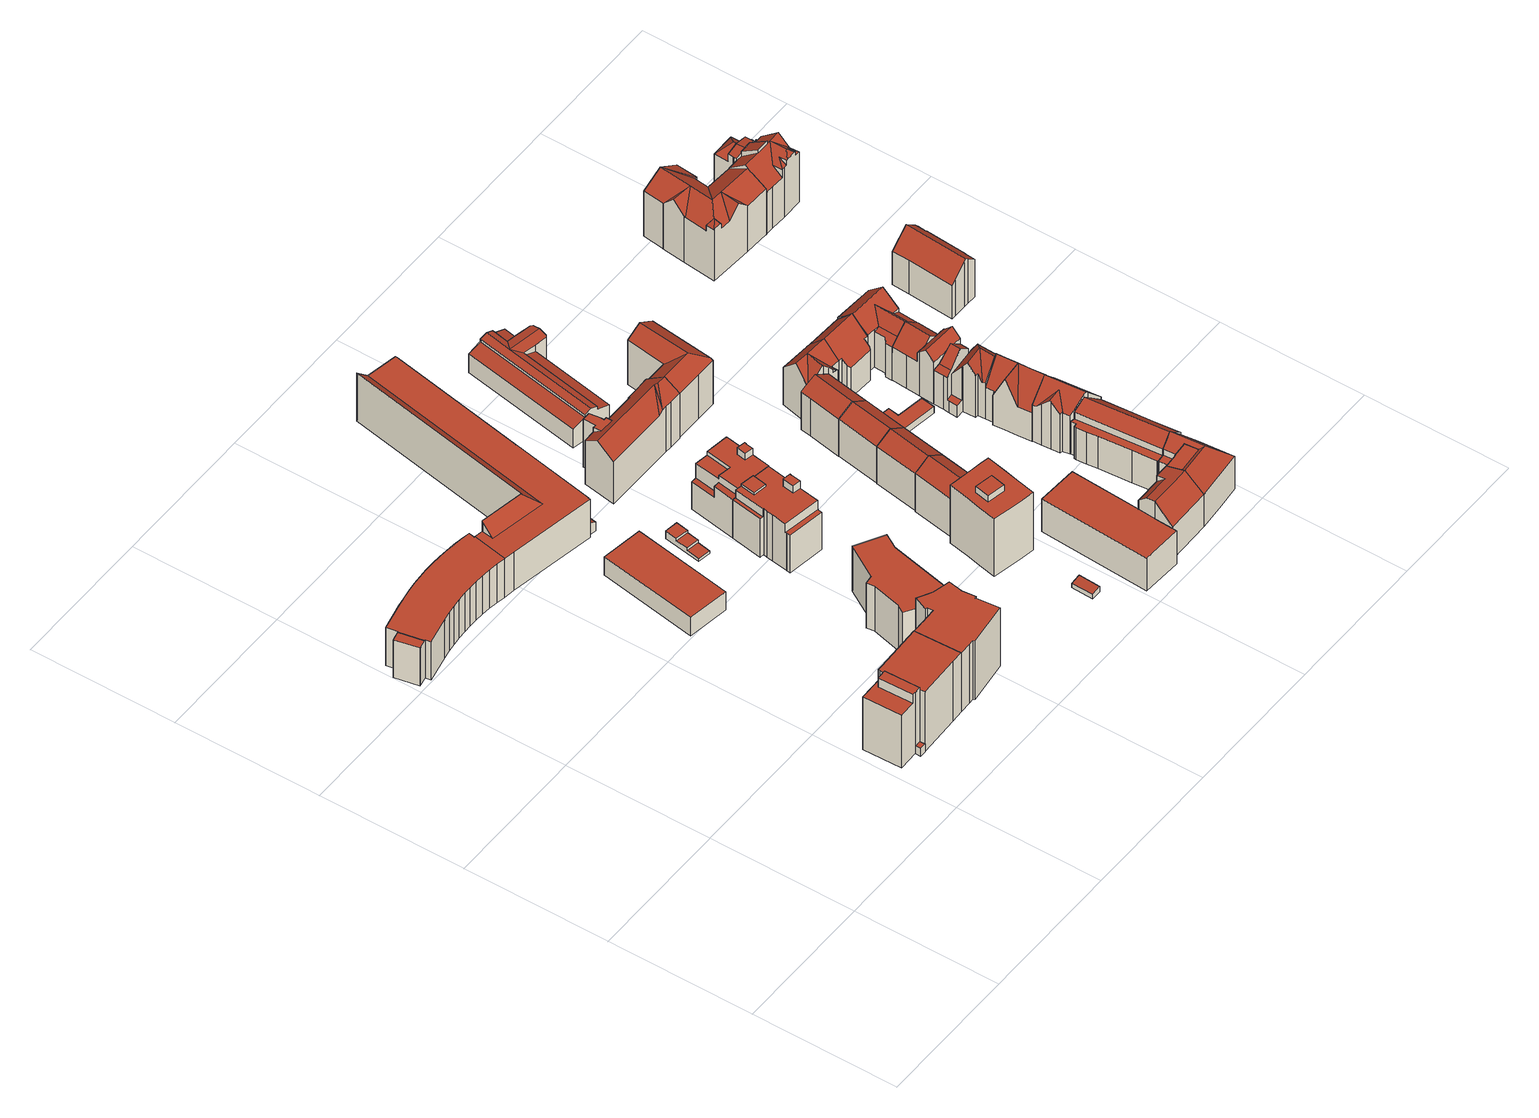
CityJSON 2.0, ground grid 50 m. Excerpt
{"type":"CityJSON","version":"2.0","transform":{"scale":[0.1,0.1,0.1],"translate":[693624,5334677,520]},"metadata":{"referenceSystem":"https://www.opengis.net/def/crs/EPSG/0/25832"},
"CityObjects":{
"building1":{"type":"Building","attributes":{"Gemeindeschluessel":"09162000","HoeheDach":"550.130","HoeheGrund":"525.342","Methode":"2000","NiedrigsteTraufeDesGebaeudes":"528.423","Geometrietyp2DReferenz":"3000","function":"31001_2000","roofType":"1000","measuredHeight":24.79},"geometry":[{"type":"MultiSurface","lod":"2","boundaries":[[[0,1,2,3,4,5]],[[6,7,8,3,2,9,10]],[[11,5,4,12]],[[0,5,11,13]],[[14,15,16,17]],[[17,16,18,7,6,19]],[[4,3,8,12]],[[18,16,15,20,1,0,13]],[[14,17,19,21,22,23]],[[1,20,23,22,9,2]],[[15,14,23,20]],[[21,10,9,22]],[[18,13,11,12,8,7]],[[19,6,10,21]]],"semantics":{"surfaces":[{"type":"WallSurface"},{"type":"RoofSurface"},{"type":"GroundSurface"}],"values":[0,1,1,0,0,0,0,2,1,0,0,0,0,0]}}]},
"building2":{"type":"Building","attributes":{"Gemeindeschluessel":"09162000","HoeheDach":"549.373","HoeheGrund":"525.490","Methode":"1000","NiedrigsteTraufeDesGebaeudes":"549.373","Geometrietyp2DReferenz":"3000","function":"31001_9998","roofType":"1000","measuredHeight":23.88,"storeysAboveGround":8},"geometry":[{"type":"MultiSurface","lod":"2","boundaries":[[[24,25,26,27]],[[28,29,25,24]],[[30,31,32,33]],[[33,32,34,35]],[[27,26,36,37]],[[37,36,31,30]],[[28,24,27,37,30,33,35,38]],[[39,34,32,31,36,26,25,29]],[[38,39,29,28]],[[35,34,39,38]]],"semantics":{"surfaces":[{"type":"WallSurface"},{"type":"GroundSurface"},{"type":"RoofSurface"}],"values":[0,0,0,0,0,0,1,2,0,0]}}]},
"building3":{"type":"Building","attributes":{"Gemeindeschluessel":"09162000","HoeheDach":"549.180","HoeheGrund":"525.632","Methode":"2000","NiedrigsteTraufeDesGebaeudes":"549.180","Geometrietyp2DReferenz":"3000","function":"31001_9998","roofType":"1000","measuredHeight":23.55,"storeysAboveGround":8},"geometry":[{"type":"MultiSurface","lod":"2","boundaries":[[[40,41,42,43]],[[44,45,46,47]],[[48,49,50,51]],[[52,53,54,55]],[[56,57,45,44]],[[58,59,60,61]],[[62,63,53,52]],[[64,65,66,67]],[[50,49,68,42,41,54,53,63,69,70,71,60,59,66,65,46,45,57,72]],[[73,56,44,47,64,67,58,61,74,75,76,62,52,55,40,43,77,48,51]],[[67,66,59,58]],[[43,42,68,77]],[[73,72,57,56]],[[61,60,71,74]],[[47,46,65,64]],[[74,71,70,75]],[[77,68,49,48]],[[75,70,69,76]],[[55,54,41,40]],[[76,69,63,62]],[[51,50,72,73]]],"semantics":{"surfaces":[{"type":"WallSurface"},{"type":"RoofSurface"},{"type":"GroundSurface"}],"values":[0,0,0,0,0,0,0,0,1,2,0,0,0,0,0,0,0,0,0,0,0]}}]},
"building4":{"type":"Building","attributes":{"Gemeindeschluessel":"09162000","HoeheDach":"531.996","HoeheGrund":"524.615","Methode":"1000","NiedrigsteTraufeDesGebaeudes":"531.996","Geometrietyp2DReferenz":"3000","function":"31001_3051","roofType":"1000","measuredHeight":7.38,"storeysAboveGround":2},"geometry":[{"type":"MultiSurface","lod":"2","boundaries":[[[78,79,80,81]],[[78,81,82,83]],[[81,80,84,82]],[[85,84,80,79]],[[83,85,79,78]],[[82,84,85,83]]],"semantics":{"surfaces":[{"type":"WallSurface"},{"type":"GroundSurface"},{"type":"RoofSurface"}],"values":[0,1,0,2,0,0]}}]},
"building5":{"type":"Building","attributes":{"Gemeindeschluessel":"09162000","HoeheDach":"539.828","HoeheGrund":"520.180","Methode":"2000","NiedrigsteTraufeDesGebaeudes":"523.780","Geometrietyp2DReferenz":"3000","function":"31001_3051","roofType":"1000","measuredHeight":19.65,"storeysAboveGround":2},"geometry":[{"type":"MultiSurface","lod":"2","boundaries":[[[86,87,88,89]],[[90,91,92,93]],[[94,95,96,97]],[[98,99,100,101,102,103,104,105,106,107,108,109,110,94,97,111,112,113,114,115,116,117,118,119,120,121,90,93,122,123,124,125,126,127,128,129,130,131,132,133,134,135,136,137,138,139]],[[97,96,140,111]],[[108,141,142,109]],[[127,143,144,128]],[[109,142,145,110]],[[100,87,86,101]],[[136,135,146,147,148]],[[149,150,151,152,153]],[[128,144,154,129]],[[107,155,141,108]],[[106,156,155,107]],[[121,157,91,90]],[[100,99,158,159,88,87]],[[131,160,161,132]],[[126,162,143,127]],[[163,164,165,166,167,168,169,159,158,170,171,148,147,149,153]],[[163,152,151,133,132,161,164]],[[105,104,166,165,172]],[[173,174,175,176,177,178,179,140,96,95,145,142,141,155,156,172,165,164,161,160,180,154,144,143,162,181,182,183,184,92,91,157]],[[185,175,174,186]],[[187,171,170,188]],[[88,159,169,89]],[[93,92,184,122]],[[124,182,181,125]],[[122,184,183,123]],[[149,147,146,189,150]],[[129,154,180,130]],[[138,190,191,139]],[[98,170,158,99]],[[103,167,166,104]],[[136,148,171,137]],[[114,177,176,115]],[[192,193,185,186,194,195]],[[123,183,182,124]],[[105,172,156,106]],[[153,152,163]],[[112,179,178,113]],[[138,137,171,187,190]],[[102,101,86,89,169,168]],[[102,168,167,103]],[[130,180,160,131]],[[116,115,176,175,185,193]],[[116,193,192,117]],[[113,178,177,114]],[[120,119,194,186,174,173]],[[120,173,157,121]],[[98,139,191,188,170]],[[111,140,179,112]],[[125,181,162,126]],[[191,190,187,188]],[[117,192,195,118]],[[118,195,194,119]],[[134,189,146,135]],[[110,145,95,94]],[[134,133,151,150,189]]],"semantics":{"surfaces":[{"type":"RoofSurface"},{"type":"WallSurface"},{"type":"GroundSurface"}],"values":[0,1,1,2,1,1,1,1,1,1,0,1,1,1,1,1,1,1,0,1,1,0,1,1,1,1,1,1,0,1,1,1,1,1,1,0,1,1,1,1,1,1,1,1,1,1,1,1,1,1,1,1,0,1,1,1,1,1]}}]},
"building6":{"type":"Building","attributes":{"Gemeindeschluessel":"09162000","HoeheDach":"543.840","HoeheGrund":"525.700","Methode":"2000","NiedrigsteTraufeDesGebaeudes":"543.840","Geometrietyp2DReferenz":"3000","function":"31001_9998","roofType":"1000","measuredHeight":18.14,"storeysAboveGround":6},"geometry":[{"type":"MultiSurface","lod":"2","boundaries":[[[196,197,198,199]],[[200,201,202,203]],[[204,205,206,207]],[[208,209,210,211]],[[212,213,209,208]],[[214,215,216,217]],[[218,219,205,204]],[[220,221,222,223]],[[205,219,222,221,202,201,216,215,198,197,224,210,209,213,206]],[[225,224,197,196]],[[199,198,215,214]],[[223,222,219,218]],[[211,210,224,225]],[[207,212,208,211,225,196,199,214,217,200,203,220,223,218,204]],[[217,216,201,200]],[[207,206,213,212]],[[203,202,221,220]]],"semantics":{"surfaces":[{"type":"WallSurface"},{"type":"RoofSurface"},{"type":"GroundSurface"}],"values":[0,0,0,0,0,0,0,0,1,0,0,0,0,2,0,0,0]}}]},
"building7":{"type":"Building","attributes":{"Gemeindeschluessel":"09162000","HoeheDach":"528.250","HoeheGrund":"525.239","Methode":"2000","NiedrigsteTraufeDesGebaeudes":"526.250","Geometrietyp2DReferenz":"3000","function":"31001_2000","roofType":"1000","measuredHeight":3.01},"geometry":[{"type":"MultiSurface","lod":"2","boundaries":[[[226,227,228,229,230,231]],[[232,233,234,235]],[[229,228,236,237]],[[238,239,240,235,234,241,237,236]],[[230,229,237,241]],[[242,226,231,233,232,243]],[[226,242,239,238,227]],[[243,232,235,240]],[[233,231,230,241,234]],[[242,243,240,239]],[[238,236,228,227]]],"semantics":{"surfaces":[{"type":"WallSurface"},{"type":"RoofSurface"},{"type":"GroundSurface"}],"values":[0,0,1,0,0,0,2,1,1,0,0]}}]},
"building8":{"type":"Building","attributes":{"Gemeindeschluessel":"09162000","HoeheDach":"547.109","HoeheGrund":"525.512","Methode":"2000","NiedrigsteTraufeDesGebaeudes":"540.600","Geometrietyp2DReferenz":"3000","function":"31001_9998","roofType":"1000","measuredHeight":21.6,"storeysAboveGround":6},"geometry":[{"type":"MultiSurface","lod":"2","boundaries":[[[244,245,246,247]],[[248,249,250,251]],[[252,253,254,255,256,257]],[[258,259,260,261]],[[251,250,262,263]],[[252,257,264,265]],[[255,254,266,267,260,259,268,269,270,271,272,273,248,251,263,274]],[[275,276,277,278]],[[268,279,280,269]],[[281,246,245,282]],[[247,283,284,244]],[[285,286,281,282,287]],[[288,289,290,291]],[[255,274,292,256]],[[282,245,244,284,272,271,293,287]],[[292,264,257,256]],[[286,285,294,295,275,278,288,291,296,297,253,252,265,298]],[[279,287,293,299,280]],[[269,280,299,270]],[[276,300,301,258,261,290,289,277]],[[295,300,276,275]],[[278,277,289,288]],[[270,299,293,271]],[[273,302,249,248]],[[296,291,290,261,260,267]],[[296,267,266,297]],[[272,284,283,298,265,264,292,274,263,262,302,273]],[[297,266,254,253]],[[286,298,283,247,246,281]],[[294,301,300,295]],[[249,302,262,250]],[[294,285,287,279,268,259,258,301]]],"semantics":{"surfaces":[{"type":"WallSurface"},{"type":"RoofSurface"},{"type":"GroundSurface"}],"values":[0,0,0,0,0,0,1,0,0,1,1,0,0,0,0,1,2,1,0,1,0,0,0,0,0,0,0,0,0,0,1,0]}}]},
"building9":{"type":"Building","attributes":{"Gemeindeschluessel":"09162000","HoeheDach":"546.950","HoeheGrund":"525.569","Methode":"2000","NiedrigsteTraufeDesGebaeudes":"536.576","Geometrietyp2DReferenz":"3000","function":"31001_9998","roofType":"1000","measuredHeight":21.38,"storeysAboveGround":6},"geometry":[{"type":"MultiSurface","lod":"2","boundaries":[[[303,304,305,306,307,308]],[[309,310,311,312,313,314]],[[315,316,317,318]],[[319,320,321,322,323,304,303,324,325,326,327,328]],[[329,314,313,330]],[[331,332,333,334]],[[335,336,306,305]],[[337,338,339,340,308,307]],[[328,327,341,342,331,334]],[[333,319,328,334]],[[336,335,343,344,345,346,338,337]],[[345,344,316,315]],[[283,347,348,349]],[[331,342,350,312,311,332]],[[326,325,339,338,346,318,317,351]],[[320,319,333,332,311,310]],[[330,313,312,350]],[[352,353,354,355,329,330,350,342,341,351,317,316,344,343]],[[348,353,352,349]],[[303,308,340,324]],[[321,320,310,309,355,354]],[[322,347,283,323]],[[304,323,283,349,352,343,335,305]],[[315,318,346,345]],[[326,351,341,327]],[[307,306,336,337]],[[324,340,339,325]],[[355,309,314,329]],[[322,321,354,353,348,347]]],"semantics":{"surfaces":[{"type":"WallSurface"},{"type":"RoofSurface"},{"type":"GroundSurface"}],"values":[0,1,0,2,0,1,1,1,0,0,0,0,1,0,0,0,0,1,0,0,0,0,0,1,0,0,0,0,0]}}]},
"building10":{"type":"Building","attributes":{"Gemeindeschluessel":"09162000","HoeheDach":"527.846","HoeheGrund":"525.524","Methode":"1000","NiedrigsteTraufeDesGebaeudes":"527.204","Geometrietyp2DReferenz":"3000","function":"31001_2000","roofType":"2100","measuredHeight":2.32},"geometry":[{"type":"MultiSurface","lod":"2","boundaries":[[[356,357,358,359]],[[360,361,362,363]],[[363,362,357,356]],[[359,358,361,360]],[[357,362,361,358]],[[359,360,363,356]]],"semantics":{"surfaces":[{"type":"WallSurface"},{"type":"RoofSurface"},{"type":"GroundSurface"}],"values":[0,0,0,0,1,2]}}]},
"building11":{"type":"Building","attributes":{"Gemeindeschluessel":"09162000","HoeheDach":"552.301","HoeheGrund":"526.650","Methode":"2000","NiedrigsteTraufeDesGebaeudes":"549.890","Geometrietyp2DReferenz":"3000","function":"31001_1000","roofType":"1000","measuredHeight":25.65,"storeysAboveGround":8},"geometry":[{"type":"MultiSurface","lod":"2","boundaries":[[[364,365,366,367]],[[368,369,366,365]],[[370,371,372,373,374,375,376,377,378,379,380,381,382,383,384],[367,385,386,364]],[[387,388,389,372,371,370,384,390]],[[367,366,369,385]],[[384,383,382,381,391,392,393,390]],[[386,368,365,364]],[[385,369,368,386]],[[377,376,394,395,396,378]],[[397,398,389,388,387,390,393,392,391,399,400,396,395,394,401]],[[379,378,396,400,399,380]],[[389,398,397,401,375,374,373,372]],[[391,381,380,399]],[[394,376,375,401]]],"semantics":{"surfaces":[{"type":"WallSurface"},{"type":"RoofSurface"},{"type":"GroundSurface"}],"values":[0,1,1,0,0,0,0,0,0,2,0,0,0,0]}}]},
"building12":{"type":"Building","attributes":{"Gemeindeschluessel":"09162000","HoeheDach":"546.630","HoeheGrund":"524.830","Methode":"2000","NiedrigsteTraufeDesGebaeudes":"541.888","Geometrietyp2DReferenz":"3000","function":"31001_1000","roofType":"3100","measuredHeight":21.8,"storeysAboveGround":5},"geometry":[{"type":"MultiSurface","lod":"2","boundaries":[[[402,403,404,405]],[[406,407,408,409,410,411,412]],[[413,412,411,414]],[[415,416,417,418,419,420]],[[421,422,423,424,425,420,419,426,427,428,429,413,414,430,431]],[[410,414,411]],[[415,420,425,432]],[[433,434,417,416]],[[408,435,436,431,430,409]],[[421,431,436,437,438]],[[409,430,414,410]],[[439,435,408,407]],[[440,424,423,441]],[[437,436,435,439]],[[405,404,442,443]],[[437,439,407,406,444,402,405,443,433,416,415,432,440,441,445,438]],[[427,446,428]],[[419,418,426]],[[402,444,429,428,446,403]],[[441,423,422,445]],[[432,425,424,440]],[[426,418,417,434,442,404,403,446,427]],[[445,422,421,438]],[[443,442,434,433]],[[444,406,412,413,429]]],"semantics":{"surfaces":[{"type":"WallSurface"},{"type":"RoofSurface"},{"type":"GroundSurface"}],"values":[0,0,1,0,1,1,0,0,1,0,1,0,0,0,0,2,0,0,0,0,0,1,0,0,0]}}]},
"building13":{"type":"Building","attributes":{"Gemeindeschluessel":"09162000","HoeheDach":"546.171","HoeheGrund":"527.520","Methode":"1000","NiedrigsteTraufeDesGebaeudes":"542.721","Geometrietyp2DReferenz":"3000","function":"31001_1000","roofType":"3100","measuredHeight":18.65,"storeysAboveGround":5},"geometry":[{"type":"MultiSurface","lod":"2","boundaries":[[[447,448,449,450,451,452,453]],[[450,454,455,451]],[[456,457,458,455,454]],[[449,456,454,450]],[[453,459,460,447]],[[458,459,453,452,451,455]],[[448,447,460,457,456,449]],[[460,459,458,457]]],"semantics":{"surfaces":[{"type":"GroundSurface"},{"type":"WallSurface"},{"type":"RoofSurface"}],"values":[0,1,2,1,1,1,1,2]}}]},
"building14":{"type":"Building","attributes":{"Gemeindeschluessel":"09162000","HoeheDach":"540.166","HoeheGrund":"527.023","Methode":"2000","NiedrigsteTraufeDesGebaeudes":"540.166","Geometrietyp2DReferenz":"3000","function":"31001_9998","roofType":"1000","measuredHeight":13.14,"storeysAboveGround":3},"geometry":[{"type":"MultiSurface","lod":"2","boundaries":[[[461,462,463,464]],[[465,466,467,468]],[[469,470,471,472]],[[467,466,473,471,470,463,462,474]],[[475,473,466,465]],[[464,463,470,469]],[[476,474,462,461]],[[472,471,473,475]],[[475,465,468,477,476,461,464,469,472]],[[467,474,476,477,468]]],"semantics":{"surfaces":[{"type":"WallSurface"},{"type":"RoofSurface"},{"type":"GroundSurface"}],"values":[0,0,0,1,0,0,0,0,2,0]}}]},
"building15":{"type":"Building","attributes":{"Gemeindeschluessel":"09162000","HoeheDach":"546.136","HoeheGrund":"527.950","Methode":"1000","NiedrigsteTraufeDesGebaeudes":"542.741","Geometrietyp2DReferenz":"3000","function":"31001_1000","roofType":"3100","measuredHeight":18.19,"storeysAboveGround":5},"geometry":[{"type":"MultiSurface","lod":"2","boundaries":[[[478,479,480,481,482,483]],[[484,485,459,486,455,487]],[[459,479,478,486]],[[480,479,459,485]],[[486,478,483,455]],[[487,455,483,482]],[[485,484,487,482,481,480]]],"semantics":{"surfaces":[{"type":"WallSurface"},{"type":"RoofSurface"},{"type":"GroundSurface"}],"values":[0,0,1,0,1,0,2]}}]},
"building16":{"type":"Building","attributes":{"Gemeindeschluessel":"09162000","HoeheDach":"536.250","HoeheGrund":"525.210","Methode":"2000","NiedrigsteTraufeDesGebaeudes":"532.706","Geometrietyp2DReferenz":"3000","function":"31001_2000","roofType":"2100","measuredHeight":11.04,"storeysAboveGround":3},"geometry":[{"type":"MultiSurface","lod":"2","boundaries":[[[488,489,490,491,492,493,494,495,496]],[[497,498,499,500]],[[501,502,503,504]],[[505,491,490,506]],[[507,502,501,508]],[[509,510,511,512]],[[494,493,513,514]],[[515,516,507,508,517,488,496,497,500,518]],[[517,519,489,488]],[[508,501,504,511,510,505,506,519,517]],[[492,509,513,493]],[[520,521,522,509,512,523]],[[509,522,524,499,498,513]],[[521,520,516,515]],[[525,495,494,514]],[[520,523,502,507,516]],[[509,492,491,505,510]],[[503,512,511,504]],[[514,513,498,525]],[[515,518,524,522,521]],[[490,489,519,506]],[[500,499,524,518]],[[502,523,512,503]],[[497,496,495,525,498]]],"semantics":{"surfaces":[{"type":"WallSurface"},{"type":"RoofSurface"},{"type":"GroundSurface"}],"values":[0,0,1,0,0,1,0,2,0,0,1,1,1,0,1,0,1,0,0,0,1,0,0,0]}}]},
"building17":{"type":"Building","attributes":{"Gemeindeschluessel":"09162000","HoeheDach":"546.089","HoeheGrund":"528.010","Methode":"1000","NiedrigsteTraufeDesGebaeudes":"542.779","Geometrietyp2DReferenz":"3000","function":"31001_1000","roofType":"3100","measuredHeight":18.08,"storeysAboveGround":5},"geometry":[{"type":"MultiSurface","lod":"2","boundaries":[[[526,527,479,478,483,528]],[[529,530,531,532,533,534]],[[478,529,534,483]],[[528,483,534,533]],[[479,530,529,478]],[[527,526,528,533,532,531]],[[531,530,479,527]]],"semantics":{"surfaces":[{"type":"WallSurface"},{"type":"RoofSurface"},{"type":"GroundSurface"}],"values":[0,0,1,0,1,2,0]}}]},
"building18":{"type":"Building","attributes":{"Gemeindeschluessel":"09162000","HoeheDach":"546.460","HoeheGrund":"525.257","Methode":"2000","NiedrigsteTraufeDesGebaeudes":"542.758","Geometrietyp2DReferenz":"3000","function":"31001_1000","roofType":"3100","measuredHeight":21.2,"storeysAboveGround":5},"geometry":[{"type":"MultiSurface","lod":"2","boundaries":[[[535,536,537,538]],[[539,540,541,542,543]],[[544,545,546,538,537]],[[535,539,543,547]],[[548,549,550,551]],[[541,540,552,553]],[[542,549,548,547,543]],[[535,547,548,551,536]],[[536,551,550,544,537]],[[535,538,546,552,540,539]],[[546,545,553,552]],[[541,553,545,544,550,549,542]]],"semantics":{"surfaces":[{"type":"RoofSurface"},{"type":"WallSurface"},{"type":"GroundSurface"}],"values":[0,1,1,0,1,1,1,0,1,0,1,2]}}]},
"building19":{"type":"Building","attributes":{"Gemeindeschluessel":"09162000","HoeheDach":"546.179","HoeheGrund":"527.670","Methode":"1000","NiedrigsteTraufeDesGebaeudes":"542.702","Geometrietyp2DReferenz":"3000","function":"31001_1000","roofType":"3100","measuredHeight":18.51,"storeysAboveGround":5},"geometry":[{"type":"MultiSurface","lod":"2","boundaries":[[[554,555,556,557]],[[558,559,560,561,562,556,555]],[[563,564,565,566]],[[566,565,567,568]],[[569,567,565,564,570,559,558]],[[568,567,569,571]],[[572,570,564,563]],[[573,571,569,558,555,554]],[[559,570,572,574,575,560]],[[561,560,575,576,577,562]],[[556,562,577,557]],[[568,571,573,554,557,577,576,575,574,572,563,566]]],"semantics":{"surfaces":[{"type":"WallSurface"},{"type":"RoofSurface"},{"type":"GroundSurface"}],"values":[0,1,0,0,1,0,0,0,0,0,0,2]}}]},
"building20":{"type":"Building","attributes":{"Gemeindeschluessel":"09162000","HoeheDach":"547.270","HoeheGrund":"527.717","Methode":"2000","NiedrigsteTraufeDesGebaeudes":"540.680","Geometrietyp2DReferenz":"3000","function":"31001_1000","roofType":"3100","measuredHeight":19.55,"storeysAboveGround":5},"geometry":[{"type":"MultiSurface","lod":"2","boundaries":[[[578,579,580]],[[581,582,583]],[[584,585,586]],[[583,582,587]],[[588,589,590,591,592]],[[590,593,594,586,585,591]],[[595,596,597,579,598,599]],[[600,601,602,603]],[[604,605,606,602,601]],[[607,608,609,610]],[[611,612,613,614,605,604]],[[584,586,594,615]],[[579,597,581,580]],[[595,599,616,617,618]],[[608,607,616,599,598]],[[597,619,620,621,587,582,581]],[[622,603,602,620,619,623]],[[624,625,626,627]],[[587,621,606,605,614]],[[597,596,626,625,628,623,619]],[[589,588,613,612]],[[618,627,626,596,595]],[[629,628,625,624]],[[608,598,579,630,609]],[[622,623,628,629]],[[578,592,591,585,584,615,609,630,579]],[[611,604,601,600]],[[594,593,610,609,615]],[[587,614,613,588,592,578,580,581,583]],[[606,621,620,602]],[[607,610,593,590,589,612,611,600,603,622,629,624,627,618,617,616]]],"semantics":{"surfaces":[{"type":"WallSurface"},{"type":"RoofSurface"},{"type":"GroundSurface"}],"values":[0,0,0,0,0,0,1,0,1,0,0,1,1,0,0,1,0,0,0,1,0,0,0,1,0,1,0,0,1,0,2]}}]},
"building21":{"type":"Building","attributes":{"Gemeindeschluessel":"09162000","HoeheDach":"547.760","HoeheGrund":"527.310","Methode":"2000","NiedrigsteTraufeDesGebaeudes":"542.000","Geometrietyp2DReferenz":"3000","function":"31001_1000","roofType":"3100","measuredHeight":20.45,"storeysAboveGround":4},"geometry":[{"type":"MultiSurface","lod":"2","boundaries":[[[631,632,633,634,635,636,637,638,639,640,641,642,643,644,645,646,647,648,649,650]],[[651,652,653,654,655,646,645,644,643,642]],[[637,636,656,657,658,659,638]],[[660,656,636,635,634,661]],[[656,660,662,663,657]],[[664,665,666,667,650,649,648,647,646,655]],[[662,660,661,668,669,670,671,672]],[[640,639,673,674,675,641]],[[641,675,651,642]],[[663,658,657]],[[672,671,670,667,666,665,664,655,654]],[[675,674,676,672,653,652,651]],[[633,668,661,634]],[[673,659,658,663,662,672,676,674]],[[638,659,673,639]],[[672,654,653]],[[669,668,633,632,631,650,667,670]]],"semantics":{"surfaces":[{"type":"GroundSurface"},{"type":"WallSurface"},{"type":"RoofSurface"}],"values":[0,1,1,1,2,1,2,1,1,1,2,2,1,2,1,2,1]}}]},
"building22":{"type":"Building","attributes":{"Gemeindeschluessel":"09162000","HoeheDach":"530.585","HoeheGrund":"528.030","Methode":"1000","NiedrigsteTraufeDesGebaeudes":"530.585","Geometrietyp2DReferenz":"3000","function":"51009_1610","roofType":"1000","measuredHeight":2.56},"geometry":[{"type":"MultiSurface","lod":"2","boundaries":[[[677,678,679,680,681,682]],[[683,684,685,686,687,688]],[[689,690,691,692]],[[693,692,691,694,677,682]],[[680,679,686,685]],[[695,690,689,696,683,688]],[[692,693,682,681,680,685,684,683,696,689]],[[694,691,690,695,688,687,686,679,678,677]]],"semantics":{"surfaces":[{"type":"WallSurface"},{"type":"GroundSurface"},{"type":"RoofSurface"}],"values":[0,0,0,0,0,0,1,2]}}]},
"building23":{"type":"Building","attributes":{"Gemeindeschluessel":"09162000","HoeheDach":"547.170","HoeheGrund":"528.070","Methode":"2000","NiedrigsteTraufeDesGebaeudes":"541.149","Geometrietyp2DReferenz":"3000","function":"31001_1000","roofType":"3100","measuredHeight":19.1,"storeysAboveGround":5},"geometry":[{"type":"MultiSurface","lod":"2","boundaries":[[[697,698,699,700]],[[701,702,703,704]],[[705,706,707,708]],[[709,710,698,697]],[[711,712,713,714,715]],[[701,711,715,716,717,702]],[[718,719,720,721,722,723]],[[710,724,725,726,703,702,717,721,720,699,698]],[[711,701,704,727,728,729,709,697,700,719,718,730,731,705,708,712]],[[700,699,720,719]],[[708,707,713,712]],[[714,713,707,706,732,733,734]],[[729,724,710,709]],[[716,715,714,734,723,722]],[[717,716,722,721]],[[731,732,706,705]],[[730,733,732,731]],[[730,718,723,734,733]],[[704,703,726,727]],[[727,726,725,728]],[[728,725,724,729]]],"semantics":{"surfaces":[{"type":"WallSurface"},{"type":"RoofSurface"},{"type":"GroundSurface"}],"values":[0,0,0,0,0,0,0,1,2,0,0,1,0,1,0,0,0,0,0,0,0]}}]},
"building24":{"type":"Building","attributes":{"Gemeindeschluessel":"09162000","HoeheDach":"548.780","HoeheGrund":"527.890","Methode":"2000","NiedrigsteTraufeDesGebaeudes":"542.392","Geometrietyp2DReferenz":"3000","function":"31001_1000","roofType":"3100","measuredHeight":20.89,"storeysAboveGround":4},"geometry":[{"type":"MultiSurface","lod":"2","boundaries":[[[735,736,737,738,739,740,741,742]],[[743,744,745,746]],[[747,748,749,735,742]],[[750,739,738,751]],[[740,752,753,754,741]],[[750,751,743,746,755,748,747,756,757,758]],[[750,758,752,740,739]],[[743,751,738,737,744]],[[756,754,753,757]],[[759,745,744,737,736,760]],[[748,755,759,760,749]],[[756,747,742,741,754]],[[749,760,736,735]],[[746,745,759,755]],[[757,753,752,758]]],"semantics":{"surfaces":[{"type":"RoofSurface"},{"type":"WallSurface"},{"type":"GroundSurface"}],"values":[0,1,1,1,0,2,1,1,1,0,1,1,0,1,1]}}]},
"building25":{"type":"Building","attributes":{"Gemeindeschluessel":"09162000","HoeheDach":"547.690","HoeheGrund":"527.270","Methode":"2000","NiedrigsteTraufeDesGebaeudes":"539.348","Geometrietyp2DReferenz":"3000","function":"31001_1000","roofType":"3100","measuredHeight":20.42,"storeysAboveGround":4},"geometry":[{"type":"MultiSurface","lod":"2","boundaries":[[[761,762,763,764]],[[765,766,767,768]],[[650,769,770,771]],[[772,765,768,773,774,761,764,775,776,777,633,631,650,771]],[[778,779,774,773,768,767]],[[764,763,780,775]],[[766,765,772,771,770,781]],[[777,782,783,633]],[[783,784,769,650,631,633]],[[781,770,769,784]],[[774,779,762,761]],[[780,785,782,777,776,775]],[[782,785,780,763,762,779,778,767,766,781,784,783]]],"semantics":{"surfaces":[{"type":"WallSurface"},{"type":"GroundSurface"},{"type":"RoofSurface"}],"values":[0,0,0,1,0,0,0,0,0,2,0,0,2]}}]},
"building26":{"type":"Building","attributes":{"Gemeindeschluessel":"09162000","HoeheDach":"548.450","HoeheGrund":"527.744","Methode":"2000","NiedrigsteTraufeDesGebaeudes":"539.221","Geometrietyp2DReferenz":"3000","function":"31001_1000","roofType":"3100","measuredHeight":20.71,"storeysAboveGround":4},"geometry":[{"type":"MultiSurface","lod":"2","boundaries":[[[786,787,788,789,790,791,792,793,794,795,796,797]],[[798,799,800,801,802,803,804]],[[805,806,791,790,807,808]],[[809,798,810]],[[799,798,811,807,790,789,788,787,786,797,800]],[[812,813,803,802,801,814]],[[806,805,815,816,817,818,813,812,814,819,796,795,794,793,792,791]],[[816,815,805,808,809,810,820,817]],[[820,804,803,813,818,817]],[[810,798,804,820]],[[808,807,811,798,809]],[[801,800,797,796,819,814]]],"semantics":{"surfaces":[{"type":"WallSurface"},{"type":"RoofSurface"},{"type":"GroundSurface"}],"values":[0,1,0,1,1,0,2,0,0,1,1,0]}}]},
"building27":{"type":"Building","attributes":{"Gemeindeschluessel":"09162000","HoeheDach":"548.150","HoeheGrund":"527.630","Methode":"2000","NiedrigsteTraufeDesGebaeudes":"532.142","Geometrietyp2DReferenz":"3000","function":"31001_1000","roofType":"3100","measuredHeight":20.52,"storeysAboveGround":4},"geometry":[{"type":"MultiSurface","lod":"2","boundaries":[[[821,822,823,824]],[[825,826,827,828,829]],[[821,830,831,832,833,822]],[[825,834,835,836,837,830,821,824,838,839,840,841,826]],[[829,828,842,843]],[[844,845,823,822,833]],[[836,835,846,847,848]],[[849,850,832,831,851]],[[841,852,827,826]],[[837,851,831,830]],[[837,836,848,853,849,851]],[[841,840,854,855,852]],[[839,856,854,840]],[[834,857,846,835]],[[858,859,845,844]],[[827,852,855,842,828]],[[860,861,862,858,844,833,832,850]],[[834,825,829,843,857]],[[849,853,860,850]],[[838,824,823,845,859,863]],[[862,863,859,858]],[[846,857,843,842,847]],[[839,838,863,862,861,856]],[[860,853,848,847,842,855,854,856,861]]],"semantics":{"surfaces":[{"type":"WallSurface"},{"type":"GroundSurface"},{"type":"RoofSurface"}],"values":[0,0,0,1,2,2,0,2,0,0,0,0,0,0,2,2,0,0,0,0,2,2,0,2]}}]},
"building28":{"type":"Building","attributes":{"Gemeindeschluessel":"09162000","HoeheDach":"547.225","HoeheGrund":"527.530","Methode":"2000","NiedrigsteTraufeDesGebaeudes":"540.897","Geometrietyp2DReferenz":"3000","function":"31001_1000","roofType":"3100","measuredHeight":19.7,"storeysAboveGround":4},"geometry":[{"type":"MultiSurface","lod":"2","boundaries":[[[864,865,866,867,868,869,870]],[[871,872,873,874,875,876]],[[877,878,872,871]],[[879,880,881]],[[882,877,871,876]],[[877,882,883,864,870,878]],[[878,870,869,884,885,881,880,873,872]],[[885,884,886,881]],[[884,868,867,887,888,889,890,886]],[[866,891,892,888,887,867]],[[873,880,879,893,894,895,874]],[[894,893,896,897]],[[891,866,865,864,883,882,876,875,874,895,894,897,898,899,892]],[[884,869,868]],[[890,889,888,892,899,898,897,896]],[[881,886,890,896,893,879]]],"semantics":{"surfaces":[{"type":"WallSurface"},{"type":"RoofSurface"},{"type":"GroundSurface"}],"values":[0,0,1,0,0,0,1,0,1,0,0,0,2,0,0,1]}}]},
"building29":{"type":"Building","attributes":{"Gemeindeschluessel":"09162000","HoeheDach":"547.440","HoeheGrund":"527.204","Methode":"2000","NiedrigsteTraufeDesGebaeudes":"540.877","Geometrietyp2DReferenz":"3000","function":"31001_1000","roofType":"3100","measuredHeight":20.24,"storeysAboveGround":4},"geometry":[{"type":"MultiSurface","lod":"2","boundaries":[[[900,901,902]],[[903,900,902,904,905,896]],[[906,907,908,909]],[[910,911,912,913]],[[914,905,904,915]],[[916,896,905,914]],[[917,915,904,902,901,918]],[[906,909,900,903]],[[912,919,920,913]],[[888,921,908,907]],[[921,922,908]],[[923,924,925,922,921,888]],[[924,923,916,914,915,917,926,911,910]],[[911,926,927,919,912]],[[916,923,888,907,906,903,896]],[[917,918,927,926]],[[924,910,913,920,925]],[[919,927,918,901,900,909,908,922,925,920]]],"semantics":{"surfaces":[{"type":"WallSurface"},{"type":"RoofSurface"},{"type":"GroundSurface"}],"values":[0,1,1,0,0,0,0,1,1,1,0,0,2,0,0,0,0,1]}}]},
"building30":{"type":"Building","attributes":{"Gemeindeschluessel":"09162000","HoeheDach":"549.910","HoeheGrund":"526.694","Methode":"2000","NiedrigsteTraufeDesGebaeudes":"544.930","Geometrietyp2DReferenz":"3000","function":"31001_1000","roofType":"2100","measuredHeight":23.22,"storeysAboveGround":6},"geometry":[{"type":"MultiSurface","lod":"2","boundaries":[[[928,929,930,931,932]],[[933,934,935]],[[936,937,938,939,940]],[[941,942,943,944]],[[945,946,947,948,949]],[[948,947,950,934]],[[951,952,953,954]],[[955,956,957,958,940,939]],[[959,960,961,940,958,962,963]],[[964,965,937,936,961,960]],[[934,950,966,967,968,959,963]],[[944,943,969,970]],[[971,962,972,973]],[[949,948,934,933]],[[974,975,973,972,976]],[[975,977,954,953,942,941,971,973]],[[944,963,962,971,941]],[[935,934,963,944,970]],[[928,932,957,956]],[[961,936,940]],[[978,938,937,965]],[[977,945,949,933,935,970,969,979,951,954]],[[980,964,960,959,968]],[[946,981,966,950,947]],[[962,958,957,932,931]],[[962,931,930,976,972]],[[980,968,967,982]],[[982,967,966,981]],[[952,943,942,953]],[[974,976,930,929]],[[955,939,938,978]],[[979,969,943,952]],[[979,952,951]],[[946,945,977,975,974,929,928,956,955,978,965,964,980,982,981]]],"semantics":{"surfaces":[{"type":"WallSurface"},{"type":"RoofSurface"},{"type":"GroundSurface"}],"values":[0,1,1,0,0,1,1,0,1,0,1,0,1,1,0,0,1,1,0,1,0,0,0,0,1,1,0,0,1,0,0,1,1,2]}}]},
"building31":{"type":"Building","attributes":{"Gemeindeschluessel":"09162000","HoeheDach":"546.254","HoeheGrund":"527.430","Methode":"2000","NiedrigsteTraufeDesGebaeudes":"540.766","Geometrietyp2DReferenz":"3000","function":"31001_9998","roofType":"3100","measuredHeight":18.82,"storeysAboveGround":4},"geometry":[{"type":"MultiSurface","lod":"2","boundaries":[[[983,984,985,986]],[[987,988,984,983]],[[989,990,988,987]],[[991,992,993,994]],[[995,996,990,989]],[[986,985,997,998]],[[999,997,985,984,988,990,996,1000,1001,1002]],[[983,986,998,1003,1004,1005,991,994,1006,1007,1008,1009,995,989,987]],[[1005,1010,992,991]],[[1001,1000,1009,1008,1007,1011]],[[994,993,1012,1006]],[[1004,1003,999,1002,1010,1005]],[[1006,1012,1011,1007]],[[998,997,999,1003]],[[992,1010,1002,1001,1011,1012,993]],[[1009,1000,996,995]]],"semantics":{"surfaces":[{"type":"WallSurface"},{"type":"RoofSurface"},{"type":"GroundSurface"}],"values":[0,0,0,0,0,0,1,2,0,0,0,0,0,0,1,0]}}]},
"building32":{"type":"Building","attributes":{"Gemeindeschluessel":"09162000","HoeheDach":"551.480","HoeheGrund":"526.610","Methode":"2000","NiedrigsteTraufeDesGebaeudes":"543.233","Geometrietyp2DReferenz":"3000","function":"31001_1000","roofType":"3100","measuredHeight":24.87,"storeysAboveGround":6},"geometry":[{"type":"MultiSurface","lod":"2","boundaries":[[[1013,1014,1015,1016,1017,1018,1019,1020,1021]],[[1022,1023,1024,1025]],[[1026,1027,1028]],[[1029,1021,1020,1030]],[[1031,1032,1033]],[[1034,1035,1036]],[[1031,1033,1037,1038,1039,1040]],[[1032,1031,1041,1042,1035,1034,1043]],[[1044,1045,1046,1047,1048,1049,1050]],[[1040,1051,1052,1053]],[[1046,1026,1028,1047]],[[1038,1054,1055,1039]],[[1030,1020,1019,1056]],[[1057,1058,1055,1059,1060]],[[1061,1022,1025,1062]],[[1057,1052,1051,1058]],[[1063,1053,1064,1065,1066]],[[1039,1055,1058,1051,1040]],[[1067,1068,1054,1038,1069]],[[1070,1048,1047,1028,1027,1071,1041,1031]],[[1014,1066,1065,1015]],[[1072,1073,1074,1075,1062,1025,1024]],[[1070,1049,1048]],[[1042,1041,1071]],[[1064,1060,1076,1065]],[[1059,1055,1054,1068,1077,1078,1061]],[[1079,1018,1017,1080]],[[1056,1019,1018,1079]],[[1081,1082,1077,1068,1067,1083]],[[1044,1084,1085,1086,1029,1030,1056,1079,1080,1073,1072,1087,1082,1081,1088,1089,1090,1045]],[[1073,1080,1017,1016,1091,1074]],[[1088,1092,1093,1089]],[[1061,1078,1094]],[[1036,1043,1034]],[[1092,1083,1067,1069,1095,1093]],[[1070,1031,1040,1053,1063,1096,1097,1050,1049]],[[1062,1075,1061]],[[1086,1085,1096,1063,1066,1014,1013]],[[1061,1094,1098,1023,1022]],[[1086,1013,1021,1029]],[[1082,1087,1098,1094,1078,1077]],[[1087,1072,1024,1023,1098]],[[1076,1060,1059,1061,1075,1074,1091]],[[1015,1065,1076,1091,1016]],[[1069,1038,1037,1095]],[[1043,1090,1089,1093,1095,1037,1033,1032]],[[1090,1043,1036,1035,1042,1071,1027,1026,1046,1045]],[[1092,1088,1081,1083]],[[1044,1050,1097,1084]],[[1084,1097,1096,1085]],[[1053,1052,1057,1060,1064]]],"semantics":{"surfaces":[{"type":"RoofSurface"},{"type":"WallSurface"},{"type":"GroundSurface"}],"values":[0,0,1,1,0,1,0,0,1,1,0,1,1,1,0,0,0,1,1,0,1,1,1,0,1,0,1,1,1,2,1,1,1,0,0,0,1,1,0,1,1,1,0,1,1,1,1,1,1,1,1]}}]}
},
"vertices":[
[591,172,53],[591,192,53],[591,192,301],[591,191,301],[591,191,84],[591,172,84],[559,191,301],[569,191,301],[569,190,301],[587,310,301],[555,309,301],[569,172,84],[569,190,84],[569,172,53],[497,322,264],[497,322,53],[501,189,53],[501,189,264],[569,191,53],[559,191,264],[587,324,53],[555,309,264],[587,310,264],[587,324,264],
[591,192,55],[591,192,294],[587,324,294],[587,324,55],[591,172,55],[591,172,294],[605,332,55],[605,332,294],[771,338,294],[771,338,55],[777,178,294],[777,178,55],[587,332,294],[587,332,55],[733,177,55],[733,177,294],
[988,192,56],[988,192,292],[839,174,292],[839,174,56],[869,341,56],[869,341,292],[869,361,292],[869,361,56],[816,179,56],[816,179,292],[778,178,292],[778,178,56],[986,274,56],[986,274,292],[979,272,292],[979,272,56],[816,339,56],[816,339,292],[885,408,56],[885,408,292],[925,386,292],[925,386,56],[980,322,56],[980,322,292],[862,364,56],[862,364,292],[881,410,292],[881,410,56],[836,180,292],[988,369,292],[962,375,292],[929,383,292],[772,338,292],[772,338,56],[929,383,56],[962,375,56],[988,369,56],[836,180,56],
[589,982,46],[589,982,120],[644,1321,120],[644,1321,46],[784,1299,46],[729,960,46],[784,1299,120],[729,960,120],
[807,1466,38],[861,1756,38],[834,1761,54],[780,1471,53],[122,1663,2],[122,1663,156],[154,1669,156],[154,1669,2],[268,1539,2],[268,1539,156],[240,1537,156],[240,1537,2],[853,1867,2],[833,1761,2],[861,1756,2],[807,1466,2],[779,1472,2],[778,1463,2],[481,1519,2],[445,1525,2],[414,1531,2],[384,1535,2],[353,1538,2],[325,1539,2],[296,1539,2],[210,1534,2],[180,1530,2],[151,1524,2],[58,1505,2],[54,1524,2],[24,1518,2],[21,1518,2],[4,1599,2],[7,1600,2],[37,1607,2],[30,1644,2],[185,1674,2],[218,1678,2],[251,1680,2],[284,1682,2],[317,1682,2],[348,1681,2],[379,1679,2],[409,1675,2],[440,1671,2],[471,1666,2],[467,1646,2],[501,1640,2],[651,1612,2],[773,2268,2],[922,2240,2],[921,2233,2],[949,2227,2],[881,1861,2],[210,1534,156],[353,1538,156],[325,1539,156],[348,1681,156],[379,1679,156],[296,1539,156],[773,2268,196],[815,2260,156],[922,2240,156],[686,1563,156],[648,1612,198],[501,1640,198],[499,1640,198],[492,1599,156],[409,1675,156],[384,1535,156],[414,1531,156],[30,1644,156],[833,1761,156],[834,1761,156],[471,1666,156],[467,1646,156],[317,1682,156],[499,1640,156],[471,1645,156],[448,1525,156],[481,1519,156],[778,1463,156],[779,1472,156],[780,1471,156],[853,1867,156],[921,2233,156],[445,1525,156],[37,1607,156],[35,1606,156],[51,1524,156],[54,1524,156],[58,1505,156],[151,1524,156],[180,1530,156],[440,1671,156],[284,1682,156],[251,1680,156],[218,1678,156],[185,1674,156],[51,1524,154],[35,1606,154],[921,2233,54],[853,1867,54],[651,1612,196],[949,2227,38],[881,1861,38],[21,1518,154],[24,1518,154],[7,1600,154],[4,1599,154],
[989,705,57],[989,705,238],[1082,652,238],[1082,652,57],[988,369,57],[988,369,238],[962,375,238],[962,375,57],[889,417,57],[889,417,238],[857,437,238],[857,437,57],[895,562,57],[895,562,238],[892,589,238],[892,589,57],[872,463,57],[872,463,238],[1055,606,57],[1055,606,238],[1003,366,238],[1003,366,57],[885,408,57],[885,408,238],[929,383,57],[929,383,238],[925,386,238],[925,386,57],[922,592,238],[922,592,57],
[890,1172,52],[903,1252,52],[903,1252,82],[896,1210,82],[896,1210,73],[890,1172,73],[889,1169,62],[889,1169,73],[845,1176,73],[845,1176,62],[858,1259,82],[851,1217,82],[858,1259,52],[837,1130,52],[837,1130,62],[851,1217,73],[882,1123,52],[882,1123,62],
[1094,995,208],[1094,995,209],[1108,993,209],[1108,993,208],[1039,1040,241],[1039,1040,249],[992,1048,249],[992,1048,241],[949,996,55],[963,994,55],[963,994,241],[961,994,241],[961,994,209],[949,996,209],[1077,887,206],[1077,887,241],[949,910,241],[949,910,206],[1000,1098,249],[1000,1098,241],[966,1103,209],[966,1103,55],[960,979,241],[957,959,241],[1088,956,241],[1061,961,241],[1067,1000,241],[1094,995,241],[1108,1079,241],[1047,1090,241],[978,1101,241],[1074,871,55],[1074,871,206],[947,891,206],[947,891,55],[1088,956,271],[1061,961,271],[1107,986,208],[1093,988,208],[1121,1077,208],[1108,1079,208],[1093,988,55],[1107,986,55],[1093,988,271],[950,905,55],[950,905,206],[949,905,206],[949,905,55],[978,1101,209],[1094,995,271],[1077,885,55],[1076,885,55],[957,959,55],[960,979,55],[1121,1077,55],[1067,1000,271],[1076,885,206],[1077,885,206],[1047,1090,249],
[992,1264,56],[966,1103,56],[966,1103,210],[978,1176,210],[978,1176,166],[992,1264,166],[1117,1141,269],[1121,1167,269],[1122,1167,269],[1123,1173,269],[1095,1178,269],[1089,1146,269],[1041,1165,227],[1041,1165,242],[1055,1255,242],[1055,1255,227],[1135,1165,56],[1121,1167,56],[1117,1140,56],[1130,1138,56],[1121,1077,56],[1005,1262,56],[1005,1263,56],[1133,1243,56],[1133,1242,56],[1147,1240,56],[1089,1146,242],[1095,1178,242],[1134,1242,208],[1122,1167,208],[1135,1165,208],[1147,1240,208],[985,1100,213],[996,1173,213],[996,1173,168],[1010,1262,168],[1005,1263,167],[1005,1262,167],[1133,1242,242],[1134,1242,242],[985,1100,242],[996,1173,242],[996,1173,227],[1010,1262,227],[1130,1138,208],[1118,1140,208],[1109,1079,208],[1123,1173,242],[1133,1243,242],[1109,1079,242],[1118,1140,242],[1117,1140,242],[1117,1141,242],
[1390,132,55],[1390,132,78],[1357,133,72],[1357,133,55],[1359,207,55],[1359,207,72],[1394,206,78],[1394,206,55],
[1305,458,299],[1305,458,323],[1315,509,323],[1315,509,299],[1366,446,323],[1377,497,323],[1292,398,299],[1354,386,299],[1409,376,299],[1421,435,299],[1432,486,299],[1447,558,299],[1416,564,299],[1392,568,299],[1362,573,299],[1330,578,299],[1309,582,299],[1297,584,299],[1283,515,299],[1272,464,299],[1259,405,299],[1377,497,299],[1366,446,299],[1292,398,66],[1354,386,66],[1409,376,66],[1259,405,66],[1297,584,66],[1283,515,66],[1272,464,66],[1416,564,66],[1392,568,66],[1362,573,66],[1432,486,66],[1421,435,66],[1309,582,66],[1330,578,66],[1447,558,66],
[957,1572,48],[957,1572,242],[958,1615,242],[958,1615,48],[887,1460,48],[1140,1458,48],[1140,1458,230],[1125,1458,230],[1124,1458,229],[1109,1458,219],[887,1460,219],[897,1522,259],[1170,1519,259],[1115,1565,48],[990,1565,48],[990,1565,242],[1000,1565,242],[1000,1565,227],[1115,1565,226],[1207,1562,228],[1207,1571,221],[1204,1572,221],[1165,1571,221],[1115,1571,222],[1000,1545,242],[947,1546,242],[947,1572,223],[906,1572,223],[1177,1510,266],[1207,1509,266],[1115,1571,48],[990,1576,48],[990,1576,242],[1163,1457,230],[1207,1457,230],[1207,1457,48],[1207,1562,48],[1163,1457,48],[1165,1571,48],[1204,1572,48],[984,1615,242],[984,1615,48],[906,1572,48],[1207,1571,48],[947,1572,242],
[1416,564,75],[1363,573,75],[1362,573,75],[1309,582,75],[1334,731,75],[1387,722,75],[1440,713,75],[1309,582,227],[1334,731,228],[1362,573,262],[1363,573,262],[1387,722,262],[1440,713,227],[1416,564,227],
[1600,88,70],[1600,88,202],[1597,26,202],[1597,26,70],[1479,396,70],[1479,396,202],[1617,388,202],[1617,388,70],[1597,20,70],[1597,20,202],[1596,10,202],[1596,10,70],[1458,18,202],[1604,149,202],[1458,18,70],[1604,149,70],[1607,200,70],
[1412,873,261],[1464,863,228],[1464,863,79],[1412,873,79],[1359,882,79],[1359,882,228],[1387,722,79],[1440,713,79],[1387,722,261],[1334,731,79],
[1073,2093,52],[1073,2093,127],[1119,2085,143],[1119,2085,154],[1143,2080,162],[1166,2076,154],[1166,2076,143],[1212,2067,127],[1212,2067,52],[1201,2008,52],[1201,2008,154],[1242,2000,154],[1242,2000,52],[1138,1652,127],[1190,1944,127],[1144,1953,143],[1091,1660,143],[1045,1669,154],[1045,1669,143],[1190,1944,52],[1138,1652,52],[1126,1989,162],[1068,1665,162],[1091,1660,154],[1144,1953,154],[1155,2017,154],[1155,2017,143],[1237,1941,52],[1230,1936,52],[999,1678,52],[1247,1993,52],[999,1678,127],[1230,1936,154],[1237,1941,156],[1242,1967,162],[1190,1944,154],[1247,1993,156],[1201,2008,127],
[1412,873,80],[1464,863,80],[1359,882,80],[1438,1022,261],[1490,1012,228],[1490,1012,80],[1438,1022,80],[1385,1032,80],[1385,1032,228],
[1324,1510,265],[1273,1562,228],[1207,1562,229],[1207,1510,265],[1370,1464,233],[1369,1456,228],[1369,1456,53],[1397,1685,53],[1397,1685,230],[1207,1562,53],[1207,1457,53],[1207,1457,228],[1344,1692,265],[1293,1698,232],[1293,1698,53],[1276,1562,53],[1276,1562,230],[1299,1457,228],[1299,1457,53],
[1385,1032,77],[1385,1032,227],[1405,1144,227],[1405,1144,77],[1437,1022,262],[1464,1170,262],[1441,1175,246],[1428,1178,238],[1412,1181,227],[1495,1163,77],[1495,1163,241],[1516,1159,227],[1516,1159,77],[1509,1123,227],[1509,1123,77],[1490,1012,227],[1468,1169,259],[1490,1012,77],[1468,1169,77],[1437,1022,77],[1464,1170,77],[1441,1175,77],[1428,1178,77],[1412,1181,77],
[1743,148,261],[1748,89,273],[1747,103,262],[1847,112,262],[1843,159,262],[1843,159,261],[1693,120,266],[1695,150,261],[1695,150,237],[1842,159,261],[1749,150,261],[1749,150,77],[1707,150,77],[1707,150,261],[1742,150,261],[1604,149,77],[1604,149,237],[1927,43,207],[1927,44,207],[1860,99,273],[1754,28,207],[1755,28,207],[1784,207,77],[1784,207,212],[1811,210,212],[1811,210,77],[1784,205,212],[1789,154,212],[1816,156,212],[1597,26,77],[1597,26,207],[1600,88,273],[1600,88,77],[1784,205,77],[1789,153,77],[1789,153,261],[1789,154,261],[1602,119,266],[1755,28,77],[1850,36,77],[1927,43,77],[1850,213,273],[1811,210,237],[1816,156,237],[1861,214,77],[1861,214,261],[1911,216,77],[1911,216,207],[1916,165,207],[1916,165,77],[1911,219,207],[1911,219,77],[1692,88,273],
[1581,1221,73],[1579,1172,73],[1578,1168,73],[1549,1170,73],[1549,1169,73],[1549,1152,73],[1531,1156,73],[1516,1159,73],[1495,1163,73],[1492,1164,73],[1468,1169,73],[1441,1175,73],[1441,1176,73],[1441,1178,73],[1454,1230,73],[1465,1281,73],[1467,1281,73],[1571,1275,73],[1573,1275,73],[1584,1274,73],[1441,1175,221],[1441,1176,221],[1441,1178,221],[1454,1230,278],[1465,1281,223],[1549,1152,220],[1531,1156,220],[1531,1156,235],[1516,1159,252],[1549,1169,220],[1549,1170,222],[1548,1169,220],[1545,1155,220],[1467,1281,223],[1571,1275,222],[1573,1275,222],[1584,1274,222],[1578,1168,222],[1579,1172,226],[1581,1221,278],[1561,1223,278],[1507,1226,278],[1495,1163,275],[1492,1164,278],[1468,1169,251],[1494,1173,278],
[1541,931,106],[1548,980,106],[1554,1017,106],[1554,1017,80],[1548,980,80],[1541,931,80],[1592,972,80],[1593,973,80],[1599,1010,80],[1599,1010,106],[1593,973,106],[1592,972,106],[1686,957,80],[1686,957,106],[1679,910,106],[1679,910,80],[1585,924,80],[1585,924,106],[1593,972,106],[1593,972,80],
[1759,481,81],[1759,481,211],[1770,482,211],[1770,482,81],[1784,207,81],[1784,207,211],[1784,211,211],[1784,211,81],[1902,320,81],[1902,320,214],[1911,219,214],[1911,219,81],[1759,476,81],[1759,476,211],[1811,210,81],[1861,214,81],[1861,214,260],[1849,213,272],[1811,210,239],[1810,210,238],[1810,210,211],[1785,498,81],[1769,501,81],[1769,501,211],[1784,498,211],[1784,498,238],[1785,498,239],[1762,441,211],[1766,403,211],[1776,292,211],[1776,292,81],[1766,403,81],[1762,441,81],[1836,489,81],[1888,479,81],[1888,479,214],[1836,489,260],[1823,491,272],
[1750,606,225],[1805,565,272],[1765,524,233],[1769,501,234],[1785,498,249],[1828,490,288],[1816,624,288],[1749,619,225],[1765,527,79],[1765,527,235],[1756,527,236],[1756,527,79],[1749,619,79],[1751,589,79],[1751,589,243],[1785,498,79],[1769,501,79],[1836,489,279],[1888,479,224],[1874,629,224],[1754,559,79],[1874,629,79],[1888,479,79],[1836,489,79],[1754,559,270],[1753,561,272],
[1685,1135,73],[1685,1135,194],[1599,1140,193],[1599,1140,73],[1706,1159,73],[1706,1159,220],[1692,1160,220],[1692,1160,73],[1584,1274,221],[1712,1267,221],[1712,1267,73],[1709,1214,73],[1692,1159,73],[1691,1141,73],[1591,1149,73],[1591,1165,73],[1591,1167,73],[1692,1159,219],[1691,1141,200],[1591,1149,202],[1709,1214,277],[1591,1167,221],[1578,1168,221],[1581,1221,277],[1591,1165,219],
[1864,761,216],[1865,749,216],[1870,687,216],[1871,676,216],[1874,629,216],[1874,629,77],[1871,676,77],[1870,687,77],[1865,749,77],[1864,761,77],[1862,791,77],[1862,791,216],[1814,714,284],[1811,757,284],[1809,786,284],[1746,779,204],[1748,752,204],[1748,751,204],[1741,749,195],[1749,619,77],[1821,625,77],[1821,625,284],[1749,619,192],[1745,666,192],[1742,708,284],[1817,671,284],[1748,752,77],[1748,751,77],[1746,779,77],[1745,666,77],[1742,708,77],[1738,749,77],[1741,749,77],[1809,786,77],[1738,749,196],
[1710,900,76],[1710,900,211],[1711,934,211],[1711,934,76],[1746,779,76],[1862,791,76],[1862,791,213],[1800,785,281],[1746,779,222],[1708,880,76],[1708,880,121],[1709,886,121],[1709,886,211],[1745,806,76],[1735,805,76],[1734,849,76],[1706,848,76],[1832,927,76],[1830,897,76],[1846,896,76],[1858,884,76],[1803,839,281],[1745,789,220],[1734,889,217],[1737,932,217],[1735,805,244],[1734,832,281],[1734,849,257],[1732,849,121],[1734,889,121],[1706,848,121],[1858,884,223],[1732,849,257],[1846,896,207],[1857,885,224],[1830,897,203],[1745,806,244],[1784,894,260],[1787,929,260],[1734,889,201],[1830,898,201],[1830,898,221],[1832,927,221],
[1835,976,75],[1835,986,75],[1837,1023,75],[1837,1023,209],[1835,986,209],[1835,986,244],[1835,976,253],[1711,934,244],[1713,963,272],[1714,984,253],[1714,984,75],[1713,963,75],[1711,934,75],[1832,927,244],[1834,956,272],[1715,993,209],[1715,993,244],[1754,991,244],[1832,927,75],[1834,956,75],[1797,989,244],[1775,990,244],[1775,990,263],[1841,1079,209],[1841,1080,209],[1809,1081,238],[1781,1082,263],[1841,1079,75],[1841,1080,75],[1717,1031,209],[1717,1031,75],[1715,993,75],[1721,1085,209],[1721,1085,75],[1781,1082,75],[1809,1081,75],
[1755,1155,222],[1736,1156,222],[1736,1156,214],[1751,1083,222],[1735,1119,214],[1722,1108,209],[1784,1082,259],[1817,1081,222],[1821,1151,222],[1790,1194,259],[1851,1258,72],[1712,1267,72],[1712,1267,227],[1851,1258,227],[1722,1108,72],[1735,1119,72],[1721,1085,72],[1736,1157,72],[1736,1157,223],[1709,1215,274],[1848,1207,274],[1845,1150,209],[1845,1150,222],[1841,1080,72],[1848,1200,72],[1848,1200,268],[1706,1159,72],[1706,1159,223],
[1787,1991,67],[1778,1916,67],[1778,1916,251],[1778,1917,250],[1787,1991,250],[1866,1719,294],[1874,1785,294],[1827,1721,252],[1917,1900,250],[1918,1900,250],[1925,1974,250],[1925,1975,250],[1857,1983,293],[1759,1755,250],[1759,1755,272],[1792,1753,272],[1792,1753,270],[1906,1716,67],[1992,1712,67],[1992,1712,251],[1909,1716,250],[1906,1716,253],[1994,1778,294],[1757,1726,276],[1773,1738,299],[1759,1753,274],[1756,1726,274],[1925,1975,67],[1856,1983,67],[1856,1983,293],[1856,1983,294],[1906,1853,249],[1909,1900,251],[1911,1900,250],[1843,1870,294],[1834,1787,294],[1909,1900,67],[1918,1900,67],[1996,1844,252],[1995,1844,252],[1906,1851,251],[1788,1724,272],[1788,1724,252],[1769,1835,250],[1773,1878,294],[1769,1840,255],[1777,1916,67],[1769,1840,67],[1777,1916,251],[1756,1726,67],[1925,1974,67],[1786,1724,276],[1906,1851,67],[1996,1844,67],[1995,1844,67],
[2132,1121,74],[2132,1121,222],[2128,1121,226],[2128,1121,74],[2141,1261,74],[2141,1261,222],[2137,1262,74],[2137,1262,226],[2032,1086,74],[2032,1086,220],[2017,1086,208],[2017,1086,74],[2139,1292,74],[2139,1292,226],[2126,1084,225],[2126,1084,74],[2092,1085,254],[2139,1300,226],[2096,1301,263],[2082,1085,263],[2092,1085,74],[2082,1085,74],[2075,1085,74],[2028,1243,74],[2031,1303,74],[2096,1301,74],[2139,1300,74],[2075,1085,256],[2031,1303,208],[2028,1243,208],
[1996,1844,232],[1996,1843,232],[2032,1843,232],[2031,1853,232],[2027,1853,232],[2002,1853,232],[1998,1854,232],[1995,1854,232],[1995,1844,232],[2074,1882,272],[2115,1921,235],[2034,1922,234],[2034,1920,236],[2090,1710,266],[2090,1710,285],[2090,1737,285],[1995,1844,66],[1995,1854,66],[2111,1783,304],[2152,1745,267],[2152,1783,304],[2133,1737,285],[2133,1711,285],[2133,1711,267],[2151,1842,255],[2118,1842,255],[2096,1842,255],[2097,1783,304],[2111,1727,304],[2130,1711,287],[2152,1711,267],[2024,1712,66],[2078,1710,66],[2078,1710,266],[2070,1710,266],[2069,1710,265],[2069,1710,232],[2024,1712,233],[2097,1783,315],[2054,1783,315],[2054,1783,304],[2118,1842,263],[2096,1842,267],[1998,1854,66],[2053,1842,275],[2096,1842,275],[2075,1842,272],[2053,1842,267],[2074,1873,272],[2033,1873,234],[1994,1784,304],[2053,1842,255],[2032,1843,255],[1996,1843,255],[2118,1852,232],[2118,1852,263],[2118,1842,232],[2069,1744,265],[2092,1710,286],[2034,1922,66],[2032,1853,66],[2032,1853,263],[2033,1873,263],[2032,1843,263],[2117,1852,263],[2117,1873,263],[2002,1853,66],[2027,1853,66],[2148,1852,66],[2117,1852,66],[2148,1852,232],[1998,1712,66],[1992,1712,66],[1996,1844,66],[2117,1921,66],[2148,1859,66],[2151,1859,66],[2152,1711,66],[2031,1853,263],[2148,1859,232],[2151,1859,232],[2117,1873,234],[2151,1842,232],[1992,1712,234],[1998,1712,234],[2117,1921,234]
]}
